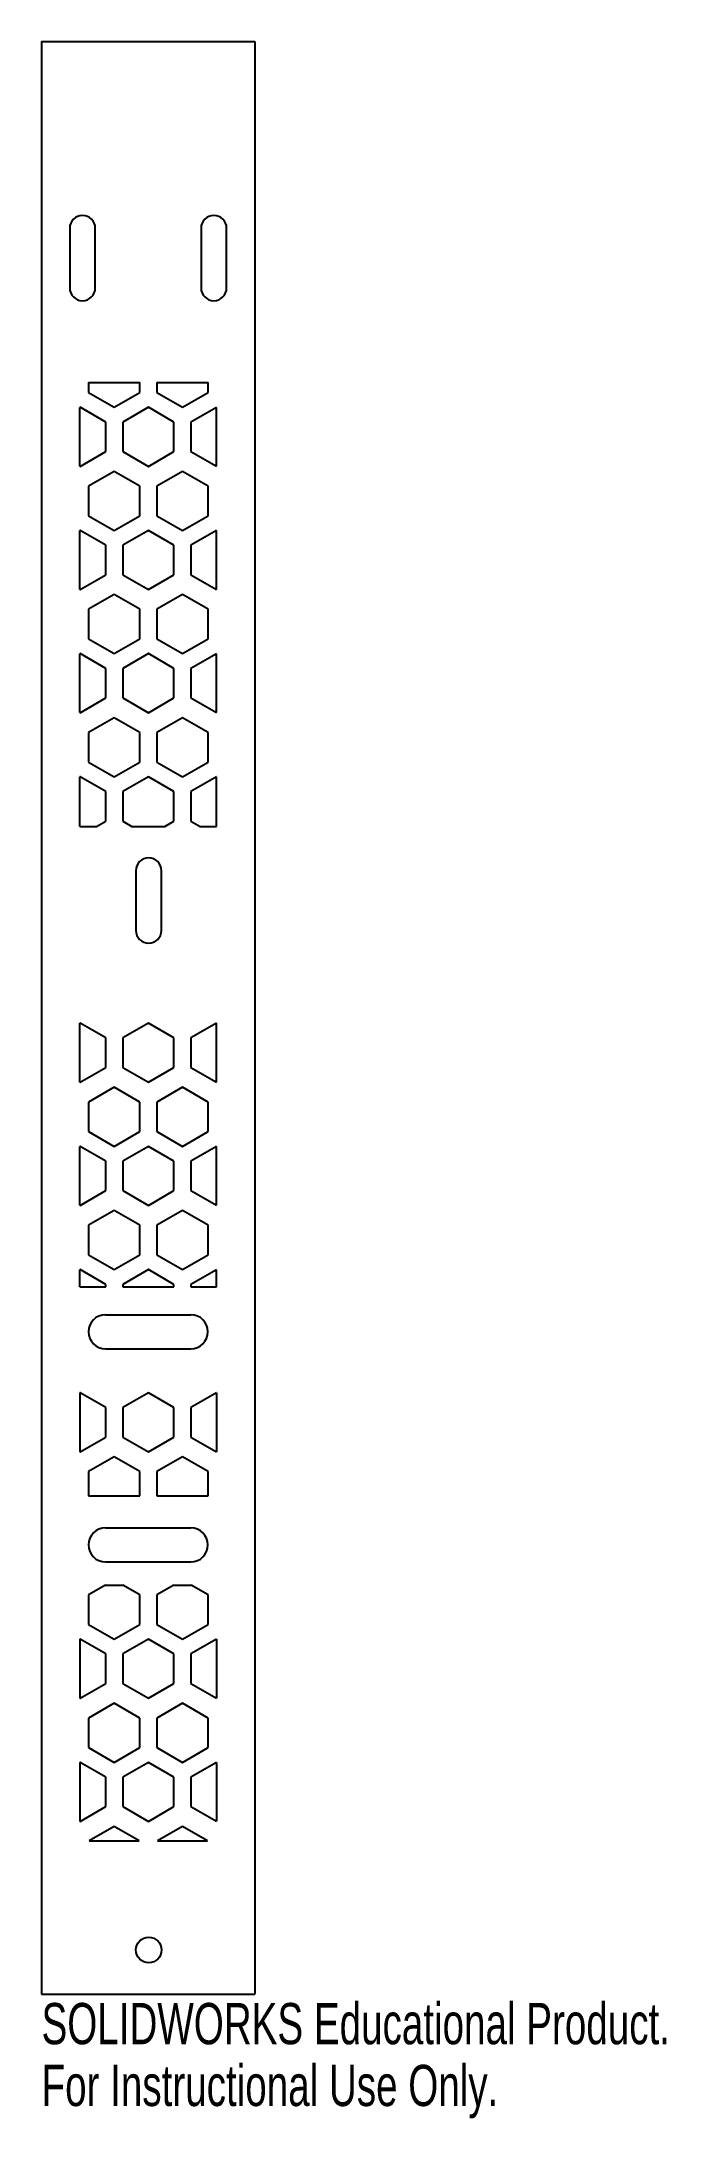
# Model space of a CAD drawing. Header units: millimetres. Extents: x 0 to 73, y -129 to 115.
import ezdxf

# ---------------------------------------------------------------- set-up
doc = ezdxf.new("R2010")
doc.units = ezdxf.units.MM
doc.styles.add('SLDTEXTSTYLE0', font='TXT', dxfattribs={"width": 0.7})

msp = doc.modelspace()

# ---------------------------------------------------------------- linework, layer by layer
at = {"color": 7, "linetype": 'Continuous', "lineweight": 25}
for p, q in [((0, 114.53), (25, 114.53)), ((0, 114.53), (0, -114.53)), ((25, 114.53), (25, -114.53)), ((3.3, 92.63), (3.3, 85.63)), ((6.3, 85.63), (6.3, 92.63)), ((18.7, 92.63), (18.7, 85.63)), ((21.7, 85.63), (21.7, 92.63)), ((5.52, 74.53), (5.52, 73.36)), ((5.52, 74.53), (11.52, 74.53)), ((5.52, 73.36), (8.52, 71.63)), ((8.52, 71.63), (11.52, 73.36)), ((11.52, 73.36), (11.52, 74.53)), ((13.52, 74.53), (13.52, 73.36)), ((13.52, 74.53), (19.52, 74.53)), ((13.52, 73.36), (16.52, 71.63)), ((16.52, 71.63), (19.52, 73.36)), ((19.52, 73.36), (19.52, 74.53)), ((4.52, 71.63), (4.5, 71.62)), ((4.5, 64.72), (4.5, 71.62)), ((7.52, 69.9), (4.52, 71.63)), ((12.52, 71.63), (9.52, 69.9)), ((15.52, 69.9), (12.52, 71.63)), ((20.5, 71.62), (17.52, 69.9)), ((20.5, 64.72), (20.5, 71.62)), ((7.52, 66.44), (7.52, 69.9)), ((9.52, 69.9), (9.52, 66.44)), ((15.52, 66.44), (15.52, 69.9)), ((17.52, 69.9), (17.52, 66.44)), ((4.52, 64.7), (7.52, 66.44)), ((9.52, 66.44), (12.52, 64.7)), ((12.52, 64.7), (15.52, 66.44)), ((17.52, 66.44), (20.5, 64.72)), ((4.5, 64.72), (4.52, 64.7)), ((8.52, 64.11), (5.52, 62.38)), ((11.52, 62.38), (8.52, 64.11)), ((16.52, 64.11), (13.52, 62.38)), ((19.52, 62.38), (16.52, 64.11)), ((5.52, 62.38), (5.52, 58.91)), ((11.52, 58.91), (11.52, 62.38)), ((13.52, 62.38), (13.52, 58.91)), ((19.52, 58.91), (19.52, 62.38)), ((5.52, 58.91), (8.52, 57.18)), ((8.52, 57.18), (11.52, 58.91)), ((13.52, 58.91), (16.52, 57.18)), ((16.52, 57.18), (19.52, 58.91)), ((4.52, 57.18), (4.5, 57.17)), ((4.5, 50.27), (4.5, 57.17)), ((7.52, 55.45), (4.52, 57.18)), ((12.52, 57.18), (9.52, 55.45)), ((15.52, 55.45), (12.52, 57.18)), ((20.5, 57.17), (17.52, 55.45)), ((20.5, 50.27), (20.5, 57.17)), ((7.52, 51.99), (7.52, 55.45)), ((9.52, 55.45), (9.52, 51.99)), ((15.52, 51.99), (15.52, 55.45)), ((17.52, 55.45), (17.52, 51.99)), ((4.52, 50.25), (7.52, 51.99)), ((9.52, 51.99), (12.52, 50.25)), ((12.52, 50.25), (15.52, 51.99)), ((17.52, 51.99), (20.5, 50.27)), ((4.5, 50.27), (4.52, 50.25)), ((8.52, 49.66), (5.52, 47.93)), ((11.52, 47.93), (8.52, 49.66)), ((16.52, 49.66), (13.52, 47.93)), ((19.52, 47.93), (16.52, 49.66)), ((5.52, 47.93), (5.52, 44.46)), ((11.52, 44.46), (11.52, 47.93)), ((13.52, 47.93), (13.52, 44.46)), ((19.52, 44.46), (19.52, 47.93)), ((5.52, 44.46), (8.52, 42.73)), ((8.52, 42.73), (11.52, 44.46)), ((13.52, 44.46), (16.52, 42.73)), ((16.52, 42.73), (19.52, 44.46)), ((4.52, 42.73), (4.5, 42.72)), ((4.5, 35.82), (4.5, 42.72)), ((7.52, 41), (4.52, 42.73)), ((12.52, 42.73), (9.52, 41)), ((15.52, 41), (12.52, 42.73)), ((20.5, 42.72), (17.52, 41)), ((20.5, 35.82), (20.5, 42.72)), ((7.52, 37.54), (7.52, 41)), ((9.52, 41), (9.52, 37.54)), ((15.52, 37.54), (15.52, 41)), ((17.52, 41), (17.52, 37.54)), ((4.52, 35.8), (7.52, 37.54)), ((9.52, 37.54), (12.52, 35.8)), ((12.52, 35.8), (15.52, 37.54)), ((17.52, 37.54), (20.5, 35.82)), ((4.5, 35.82), (4.52, 35.8)), ((8.52, 35.21), (5.52, 33.48)), ((11.52, 33.48), (8.52, 35.21)), ((16.52, 35.21), (13.52, 33.48)), ((19.52, 33.48), (16.52, 35.21)), ((5.52, 33.48), (5.52, 30.01)), ((11.52, 30.01), (11.52, 33.48)), ((13.52, 33.48), (13.52, 30.01)), ((19.52, 30.01), (19.52, 33.48)), ((5.52, 30.01), (8.52, 28.28)), ((8.52, 28.28), (11.52, 30.01)), ((13.52, 30.01), (16.52, 28.28)), ((16.52, 28.28), (19.52, 30.01)), ((4.52, 28.28), (4.5, 28.27)), ((4.5, 22.47), (4.5, 28.27)), ((7.52, 26.55), (4.52, 28.28)), ((12.52, 28.28), (9.52, 26.55)), ((15.52, 26.55), (12.52, 28.28)), ((20.5, 28.27), (17.52, 26.55)), ((20.5, 22.47), (20.5, 28.27)), ((7.52, 23.09), (7.52, 26.55)), ((9.52, 26.55), (9.52, 23.09)), ((15.52, 23.09), (15.52, 26.55)), ((17.52, 26.55), (17.52, 23.09)), ((4.5, 22.47), (6.45, 22.47)), ((6.45, 22.47), (7.52, 23.09)), ((9.52, 23.09), (10.59, 22.47)), ((10.59, 22.47), (14.45, 22.47)), ((14.45, 22.47), (15.52, 23.09)), ((17.52, 23.09), (18.59, 22.47)), ((18.59, 22.47), (20.5, 22.47)), ((11.06, 17.27), (11.06, 10.27)), ((14.06, 10.27), (14.06, 17.27)), ((4.52, -0.62), (4.5, -0.63)), ((4.5, -7.53), (4.5, -0.63)), ((7.52, -2.35), (4.52, -0.62)), ((7.52, -5.81), (7.52, -2.35)), ((12.52, -0.62), (9.52, -2.35)), ((9.52, -2.35), (9.52, -5.81)), ((15.52, -2.35), (12.52, -0.62)), ((15.52, -5.81), (15.52, -2.35)), ((20.5, -0.63), (17.52, -2.35)), ((17.52, -2.35), (17.52, -5.81)), ((20.5, -7.53), (20.5, -0.63)), ((4.52, -7.55), (7.52, -5.81)), ((9.52, -5.81), (12.52, -7.55)), ((12.52, -7.55), (15.52, -5.81)), ((17.52, -5.81), (20.5, -7.53)), ((4.5, -7.53), (4.52, -7.55)), ((8.52, -8.14), (5.52, -9.87)), ((11.52, -9.87), (8.52, -8.14)), ((16.52, -8.14), (13.52, -9.87)), ((19.52, -9.87), (16.52, -8.14)), ((5.52, -9.87), (5.52, -13.34)), ((11.52, -13.34), (11.52, -9.87)), ((13.52, -9.87), (13.52, -13.34)), ((19.52, -13.34), (19.52, -9.87)), ((5.52, -13.34), (8.52, -15.07)), ((8.52, -15.07), (11.52, -13.34)), ((13.52, -13.34), (16.52, -15.07)), ((16.52, -15.07), (19.52, -13.34)), ((4.52, -15.07), (4.5, -15.08)), ((4.5, -21.98), (4.5, -15.08)), ((7.52, -16.8), (4.52, -15.07)), ((7.52, -20.26), (7.52, -16.8)), ((12.52, -15.07), (9.52, -16.8)), ((9.52, -16.8), (9.52, -20.26)), ((15.52, -16.8), (12.52, -15.07)), ((15.52, -20.26), (15.52, -16.8)), ((20.5, -15.08), (17.52, -16.8)), ((17.52, -16.8), (17.52, -20.26)), ((20.5, -21.98), (20.5, -15.08)), ((4.52, -22), (7.52, -20.26)), ((9.52, -20.26), (12.52, -22)), ((12.52, -22), (15.52, -20.26)), ((17.52, -20.26), (20.5, -21.98)), ((4.5, -21.98), (4.52, -22)), ((8.52, -22.59), (5.52, -24.32)), ((5.52, -24.32), (5.52, -27.79)), ((11.52, -24.32), (8.52, -22.59)), ((11.52, -27.79), (11.52, -24.32)), ((16.52, -22.59), (13.52, -24.32)), ((13.52, -24.32), (13.52, -27.79)), ((19.52, -24.32), (16.52, -22.59)), ((19.52, -27.79), (19.52, -24.32)), ((5.52, -27.79), (8.52, -29.52)), ((8.52, -29.52), (11.52, -27.79)), ((13.52, -27.79), (16.52, -29.52)), ((16.52, -29.52), (19.52, -27.79)), ((4.52, -29.52), (4.5, -29.53)), ((4.5, -31.53), (4.5, -29.53)), ((4.5, -31.53), (7.52, -31.53)), ((7.52, -31.25), (4.52, -29.52)), ((7.52, -31.53), (7.52, -31.25)), ((12.52, -29.52), (9.52, -31.25)), ((9.52, -31.25), (9.52, -31.53)), ((9.52, -31.53), (15.52, -31.53)), ((15.52, -31.25), (12.52, -29.52)), ((15.52, -31.53), (15.52, -31.25)), ((20.5, -29.53), (17.52, -31.25)), ((17.52, -31.25), (17.52, -31.53)), ((17.52, -31.53), (20.5, -31.53)), ((20.5, -31.53), (20.5, -29.53)), ((7.5, -34.81), (17.5, -34.81)), ((7.5, -38.81), (17.5, -38.81)), ((4.52, -43.97), (4.5, -43.98)), ((4.5, -43.98), (4.5, -50.88)), ((7.52, -45.7), (4.52, -43.97)), ((7.52, -49.16), (7.52, -45.7)), ((12.52, -43.97), (9.52, -45.7)), ((9.52, -45.7), (9.52, -49.16)), ((15.52, -45.7), (12.52, -43.97)), ((15.52, -49.16), (15.52, -45.7)), ((20.5, -43.98), (17.52, -45.7)), ((17.52, -45.7), (17.52, -49.16)), ((20.5, -43.98), (20.5, -50.88)), ((4.5, -50.88), (4.52, -50.9)), ((4.52, -50.9), (7.52, -49.16)), ((9.52, -49.16), (12.52, -50.9)), ((12.52, -50.9), (15.52, -49.16)), ((17.52, -49.16), (20.5, -50.88)), ((8.52, -51.49), (5.52, -53.22)), ((5.52, -53.22), (5.52, -56.07)), ((11.52, -53.22), (8.52, -51.49)), ((11.52, -56.07), (11.52, -53.22)), ((16.52, -51.49), (13.52, -53.22)), ((13.52, -53.22), (13.52, -56.07)), ((19.52, -53.22), (16.52, -51.49)), ((19.52, -56.07), (19.52, -53.22)), ((5.52, -56.07), (11.52, -56.07)), ((13.52, -56.07), (19.52, -56.07)), ((7.5, -59.81), (17.5, -59.81)), ((7.5, -63.81), (17.5, -63.81)), ((7.5, -66.53), (5.52, -67.67)), ((5.52, -67.67), (5.52, -71.14)), ((7.5, -66.53), (9.54, -66.53)), ((11.52, -67.67), (9.54, -66.53)), ((11.52, -71.14), (11.52, -67.67)), ((15.5, -66.53), (13.52, -67.67)), ((13.52, -67.67), (13.52, -71.14)), ((15.5, -66.53), (17.54, -66.53)), ((19.52, -67.67), (17.54, -66.53)), ((19.52, -71.14), (19.52, -67.67)), ((4.52, -72.87), (4.5, -72.88)), ((4.5, -72.88), (4.5, -79.78)), ((7.52, -74.6), (4.52, -72.87)), ((5.52, -71.14), (8.52, -72.87)), ((8.52, -72.87), (11.52, -71.14)), ((12.52, -72.87), (9.52, -74.6)), ((15.52, -74.6), (12.52, -72.87)), ((13.52, -71.14), (16.52, -72.87)), ((16.52, -72.87), (19.52, -71.14)), ((20.5, -72.88), (17.52, -74.6)), ((20.5, -72.88), (20.5, -79.78)), ((7.52, -78.06), (7.52, -74.6)), ((9.52, -74.6), (9.52, -78.06)), ((15.52, -78.06), (15.52, -74.6)), ((17.52, -74.6), (17.52, -78.06)), ((4.5, -79.78), (4.52, -79.8)), ((4.52, -79.8), (7.52, -78.06)), ((8.52, -80.39), (5.52, -82.12)), ((11.52, -82.12), (8.52, -80.39)), ((9.52, -78.06), (12.52, -79.8)), ((12.52, -79.8), (15.52, -78.06)), ((16.52, -80.39), (13.52, -82.12)), ((19.52, -82.12), (16.52, -80.39)), ((17.52, -78.06), (20.5, -79.78)), ((5.52, -82.12), (5.52, -85.59)), ((11.52, -85.59), (11.52, -82.12)), ((13.52, -82.12), (13.52, -85.59)), ((19.52, -85.59), (19.52, -82.12)), ((4.52, -87.32), (4.5, -87.33)), ((4.5, -87.33), (4.5, -94.23)), ((7.52, -89.05), (4.52, -87.32)), ((5.52, -85.59), (8.52, -87.32)), ((8.52, -87.32), (11.52, -85.59)), ((12.52, -87.32), (9.52, -89.05)), ((15.52, -89.05), (12.52, -87.32)), ((13.52, -85.59), (16.52, -87.32)), ((16.52, -87.32), (19.52, -85.59)), ((20.5, -87.33), (17.52, -89.05)), ((20.5, -87.33), (20.5, -94.23)), ((7.52, -92.51), (7.52, -89.05)), ((9.52, -89.05), (9.52, -92.51)), ((15.52, -92.51), (15.52, -89.05)), ((17.52, -89.05), (17.52, -92.51)), ((4.52, -94.25), (7.52, -92.51)), ((9.52, -92.51), (12.52, -94.25)), ((12.52, -94.25), (15.52, -92.51)), ((17.52, -92.51), (20.5, -94.23)), ((4.5, -94.23), (4.52, -94.25)), ((8.52, -94.84), (5.59, -96.53)), ((11.45, -96.53), (8.52, -94.84)), ((16.52, -94.84), (13.59, -96.53)), ((19.45, -96.53), (16.52, -94.84)), ((5.59, -96.53), (11.45, -96.53)), ((13.59, -96.53), (19.45, -96.53)), ((0, -114.53), (25, -114.53))]:
    msp.add_line(p, q, dxfattribs=at)
msp.add_circle((12.57, -109.33), 1.5, dxfattribs=at)
for centre, radius, start, end in [((4.8, 92.63), 1.5, 0, 180), ((20.2, 92.63), 1.5, 0, 180), ((4.8, 85.63), 1.5, 180, 0), ((20.2, 85.63), 1.5, 180, 0), ((12.56, 17.27), 1.5, 0, 180), ((12.56, 10.27), 1.5, 180, 0), ((7.5, -36.81), 2, 90, 270), ((17.5, -36.81), 2, 270, 90), ((7.5, -61.81), 2, 90, 270), ((17.5, -61.81), 2, 270, 90)]:
    msp.add_arc(centre, radius, start, end, dxfattribs=at)

# ---------------------------------------------------------------- texts
at = {"color": 7, "linetype": 'Continuous', "char_height": 4.8336, "attachment_point": 1, "style": 'SLDTEXTSTYLE0'}
for s, insert in [('SOLIDWORKS Educational Product.', (0, -115.55)), ('For Instructional Use Only.', (0, -122.8))]:
    msp.add_mtext(s, dxfattribs=dict(at, insert=insert))

doc.saveas('drawing.dxf')
